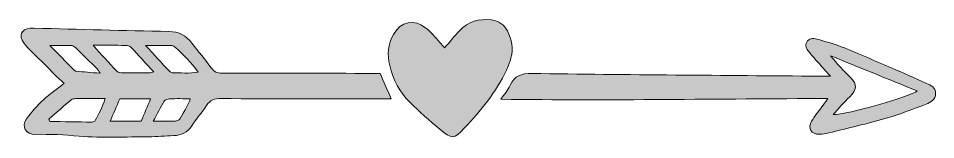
# Model space of a CAD drawing. Header units: inches. Extents: x 149 to 932, y -769 to -311.
# Drawn here: x 318.5 to 752.3, y -631.2 to -574.1 of the extents above; entities that cross this region are included whole.
import ezdxf

# ---------------------------------------------------------------- set-up
doc = ezdxf.new("R2010")
doc.units = ezdxf.units.IN
doc.header["$MEASUREMENT"] = 0
doc.layers.add('Layer 1', color=7, linetype='Continuous')

# ---------------------------------------------------------------- blocks, each defined once
blk = doc.blocks.new('block 5')
at = {"layer": 'Layer 1', "true_color": 0xffffff}
h = blk.add_hatch(color=7, dxfattribs=at)
h.dxf.hatch_style = 2
edge = h.paths.add_edge_path()
edge.add_spline(control_points=[(520.1, -588.07), (522.65, -585.1), (524.76, -582.43), (527.1, -579.97), (531.23, -575.62), (536.4, -574.13), (542.28, -574.84), (545.69, -575.25), (548.16, -577.06), (549.77, -579.99), (551.98, -584.01), (552.8, -588.29), (551.48, -592.78), (550.91, -594.71), (550.23, -596.63), (549.38, -598.45), (544.49, -608.86), (537.22, -617.62), (529.42, -625.88), (524.36, -631.23), (523.62, -631.09), (517.82, -626.31), (512.96, -622.31), (508.26, -618.08), (503.75, -613.68), (498.85, -608.91), (495.7, -603.01), (494.13, -596.35), (492.93, -591.28), (493.19, -586.31), (495.88, -581.68), (499.41, -575.58), (505.79, -574.23), (511.29, -578.66), (513.72, -580.62), (515.72, -583.13), (517.88, -585.42), (518.63, -586.22), (519.3, -587.1), (520.1, -588.07)], knot_values=[0, 0, 0, 0, 1, 1, 1, 2, 2, 2, 3, 3, 3, 4, 4, 4, 5, 5, 5, 6, 6, 6, 7, 7, 7, 8, 8, 8, 9, 9, 9, 10, 10, 10, 11, 11, 11, 12, 12, 12, 13, 13, 13, 13], degree=3, periodic=1)
h = blk.add_hatch(color=7, dxfattribs=at)
h.dxf.hatch_style = 2
edge = h.paths.add_edge_path()
edge.add_spline(control_points=[(489.64, -600.03), (491.4, -604.09), (493, -607.76), (494.82, -611.95), (493.05, -612), (491.62, -612.09), (490.18, -612.08), (464.93, -612.06), (439.68, -612.07), (414.42, -611.91), (411.36, -611.89), (409.2, -612.54), (407.47, -615.21), (405.35, -618.49), (402.69, -621.42), (400.55, -624.68), (398.47, -627.87), (395.6, -629.2), (391.98, -629.36), (388.07, -629.54), (384.16, -629.85), (380.25, -629.88), (369.28, -629.95), (358.31, -630.59), (347.33, -629.61), (340.42, -629), (333.46, -628.62), (326.53, -628.79), (322.16, -628.89), (319.71, -625.11), (322.4, -621.44), (324.77, -618.21), (327.51, -615.18), (330.44, -612.44), (333.37, -609.7), (336.75, -607.42), (340.23, -604.71), (338.95, -603.56), (337.64, -602.49), (336.45, -601.31), (331.87, -596.78), (327.32, -592.23), (322.77, -587.67), (322.15, -587.04), (321.57, -586.37), (321.05, -585.66), (318.52, -582.19), (319.85, -579.28), (324.17, -578.8), (324.79, -578.73), (325.43, -578.73), (326.06, -578.75), (347.26, -579.28), (368.46, -579.92), (389.67, -580.28), (394.45, -580.36), (397.85, -582.24), (400.64, -585.84), (403.66, -589.72), (406.88, -593.47), (409.75, -597.46), (411.1, -599.34), (412.56, -599.91), (414.78, -599.9), (437.13, -599.89), (459.48, -599.97), (481.83, -600.03), (484.35, -600.03), (486.87, -600.03), (489.64, -600.03)], knot_values=[0, 0, 0, 0, 1, 1, 1, 2, 2, 2, 3, 3, 3, 4, 4, 4, 5, 5, 5, 6, 6, 6, 7, 7, 7, 8, 8, 8, 9, 9, 9, 10, 10, 10, 11, 11, 11, 12, 12, 12, 13, 13, 13, 14, 14, 14, 15, 15, 15, 16, 16, 16, 17, 17, 17, 18, 18, 18, 19, 19, 19, 20, 20, 20, 21, 21, 21, 22, 22, 22, 23, 23, 23, 23], degree=3, periodic=1)
edge = h.paths.add_edge_path()
edge.add_spline(control_points=[(353.9, -586.81), (357.81, -591.1), (361.35, -595.13), (365.09, -598.98), (365.73, -599.65), (367.16, -599.76), (368.23, -599.78), (372.26, -599.87), (376.29, -599.83), (380.32, -599.79), (380.97, -599.79), (381.61, -599.55), (382.57, -599.36), (378.77, -595.26), (375.3, -591.45), (371.73, -587.74), (371.2, -587.19), (370.19, -586.86), (369.4, -586.85), (364.26, -586.77), (359.11, -586.81), (353.9, -586.81)], knot_values=[0, 0, 0, 0, 1, 1, 1, 2, 2, 2, 3, 3, 3, 4, 4, 4, 5, 5, 5, 6, 6, 6, 7, 7, 7, 7], degree=3, periodic=1)
edge = h.paths.add_edge_path()
edge.add_spline(control_points=[(332.97, -621.57), (333.11, -621.94), (333.26, -622.31), (333.4, -622.68), (340.03, -622.79), (346.65, -622.91), (353.28, -622.97), (353.84, -622.98), (354.69, -622.69), (354.91, -622.28), (356.58, -619.13), (358.35, -616.01), (359.54, -611.91), (354.44, -611.91), (350.04, -611.89), (345.64, -611.94), (344.92, -611.95), (344.04, -612.07), (343.53, -612.49), (339.96, -615.47), (336.48, -618.53), (332.97, -621.57)], knot_values=[0, 0, 0, 0, 1, 1, 1, 2, 2, 2, 3, 3, 3, 4, 4, 4, 5, 5, 5, 6, 6, 6, 7, 7, 7, 7], degree=3, periodic=1)
edge = h.paths.add_edge_path()
edge.add_spline(control_points=[(378.68, -586.94), (382.67, -591.21), (386.31, -595.13), (389.99, -599.02), (390.31, -599.36), (390.84, -599.7), (391.28, -599.71), (395.22, -599.8), (399.18, -600.12), (403.56, -599.47), (400.25, -594.88), (396.58, -591.29), (392.8, -587.81), (392.36, -587.4), (391.72, -586.98), (391.16, -586.97), (387.19, -586.9), (383.23, -586.94), (378.68, -586.94)], knot_values=[0, 0, 0, 0, 1, 1, 1, 2, 2, 2, 3, 3, 3, 4, 4, 4, 5, 5, 5, 6, 6, 6, 6], degree=3, periodic=1)
edge = h.paths.add_edge_path()
edge.add_spline(control_points=[(366.51, -612.05), (365.01, -615.52), (363.52, -618.93), (361.94, -622.55), (367.15, -622.55), (371.99, -622.55), (376.64, -622.55), (378.16, -618.93), (379.54, -615.63), (381.03, -612.05), (375.97, -612.05), (371.33, -612.05), (366.51, -612.05)], knot_values=[0, 0, 0, 0, 1, 1, 1, 2, 2, 2, 3, 3, 3, 4, 4, 4, 4], degree=3, periodic=1)
edge = h.paths.add_edge_path()
edge.add_spline(control_points=[(333.41, -586.89), (337.52, -591.05), (341.04, -594.63), (344.59, -598.2), (344.93, -598.54), (345.38, -598.97), (345.82, -599.01), (349.37, -599.36), (352.94, -599.62), (357.22, -599.98), (356.44, -598.86), (356.23, -598.43), (355.91, -598.11), (352.51, -594.74), (349.11, -591.37), (345.67, -588.05), (345.16, -587.55), (344.44, -586.96), (343.8, -586.94), (340.59, -586.83), (337.36, -586.89), (333.41, -586.89)], knot_values=[0, 0, 0, 0, 1, 1, 1, 2, 2, 2, 3, 3, 3, 4, 4, 4, 5, 5, 5, 6, 6, 6, 7, 7, 7, 7], degree=3, periodic=1)
edge = h.paths.add_edge_path()
edge.add_spline(control_points=[(382.32, -622.62), (385.59, -622.62), (388.09, -622.62), (390.59, -622.62), (391.35, -622.61), (392.11, -622.65), (392.85, -622.53), (393.44, -622.42), (394.07, -622.2), (394.53, -621.85), (395.51, -621.11), (399.45, -613.69), (399.85, -611.97), (396.54, -611.97), (393.27, -611.89), (390.01, -612.02), (389.14, -612.06), (387.92, -612.51), (387.52, -613.18), (385.76, -616.04), (384.25, -619.05), (382.32, -622.62)], knot_values=[0, 0, 0, 0, 1, 1, 1, 2, 2, 2, 3, 3, 3, 4, 4, 4, 5, 5, 5, 6, 6, 6, 7, 7, 7, 7], degree=3, periodic=1)
h = blk.add_hatch(color=7, dxfattribs=at)
h.dxf.hatch_style = 2
edge = h.paths.add_edge_path()
edge.add_spline(control_points=[(701.38, -611.9), (649.46, -611.99), (598.46, -612.91), (546.65, -612.23), (548.39, -609.7), (550.08, -607.83), (551.08, -605.65), (553.18, -601.13), (556.43, -600.05), (561.31, -600.11), (606.65, -600.68), (652, -600.98), (697.34, -601.35), (698.8, -601.36), (700.26, -601.35), (702.61, -601.35), (701.05, -599.69), (700.11, -598.74), (699.23, -597.74), (696.89, -595.1), (694.52, -592.48), (692.28, -589.75), (691.24, -588.49), (690.3, -586.98), (691.33, -585.25), (692.45, -583.38), (694.37, -583.46), (696.07, -583.91), (699.97, -584.94), (703.9, -585.97), (707.63, -587.46), (715.72, -590.68), (723.71, -594.17), (731.72, -597.59), (737.17, -599.93), (742.6, -602.3), (748, -604.75), (750.06, -605.68), (752.32, -606.65), (752.29, -609.47), (752.26, -612.38), (750.1, -613.71), (747.84, -614.56), (741.59, -616.91), (735.35, -619.35), (728.93, -621.2), (719.96, -623.77), (710.84, -625.85), (701.78, -628.1), (700.32, -628.46), (698.79, -628.73), (697.29, -628.74), (693.48, -628.77), (691.75, -625.95), (693.66, -622.62), (695.02, -620.22), (696.86, -618.09), (698.49, -615.84), (699.29, -614.75), (700.08, -613.67), (701.38, -611.9)], knot_values=[0, 0, 0, 0, 1, 1, 1, 2, 2, 2, 3, 3, 3, 4, 4, 4, 5, 5, 5, 6, 6, 6, 7, 7, 7, 8, 8, 8, 9, 9, 9, 10, 10, 10, 11, 11, 11, 12, 12, 12, 13, 13, 13, 14, 14, 14, 15, 15, 15, 16, 16, 16, 17, 17, 17, 18, 18, 18, 19, 19, 19, 20, 20, 20, 20], degree=3, periodic=1)
edge = h.paths.add_edge_path()
edge.add_spline(control_points=[(703.79, -619.48), (710.79, -619.52), (740.48, -610.72), (743.6, -608.31), (729.84, -602.74), (716.25, -597.24), (702.66, -591.75), (705.63, -595.49), (708.88, -598.81), (712.15, -602.1), (715.31, -605.26), (715.07, -607.93), (711.75, -611.03), (708.93, -613.67), (706.43, -616.65), (703.79, -619.48)], knot_values=[0, 0, 0, 0, 1, 1, 1, 2, 2, 2, 3, 3, 3, 4, 4, 4, 5, 5, 5, 5], degree=3, periodic=1)
at = {"layer": 'Layer 1', "lineweight": 0}
for points, knots in [([(520.1, -588.07), (522.65, -585.1), (524.76, -582.43), (527.1, -579.97), (531.23, -575.62), (536.4, -574.13), (542.28, -574.84), (545.69, -575.25), (548.16, -577.06), (549.77, -579.99), (551.98, -584.01), (552.8, -588.29), (551.48, -592.78), (550.91, -594.71), (550.23, -596.63), (549.38, -598.45), (544.49, -608.86), (537.22, -617.62), (529.42, -625.88), (524.36, -631.23), (523.62, -631.09), (517.82, -626.31), (512.96, -622.31), (508.26, -618.08), (503.75, -613.68), (498.85, -608.91), (495.7, -603.01), (494.13, -596.35), (492.93, -591.28), (493.19, -586.31), (495.88, -581.68), (499.41, -575.58), (505.79, -574.23), (511.29, -578.66), (513.72, -580.62), (515.72, -583.13), (517.88, -585.42), (518.63, -586.22), (519.3, -587.1), (520.1, -588.07)], [0, 0, 0, 0, 1, 1, 1, 2, 2, 2, 3, 3, 3, 4, 4, 4, 5, 5, 5, 6, 6, 6, 7, 7, 7, 8, 8, 8, 9, 9, 9, 10, 10, 10, 11, 11, 11, 12, 12, 12, 13, 13, 13, 13]), ([(489.64, -600.03), (491.4, -604.09), (493, -607.76), (494.82, -611.95), (493.05, -612), (491.62, -612.09), (490.18, -612.08), (464.93, -612.06), (439.68, -612.07), (414.42, -611.91), (411.36, -611.89), (409.2, -612.54), (407.47, -615.21), (405.35, -618.49), (402.69, -621.42), (400.55, -624.68), (398.47, -627.87), (395.6, -629.2), (391.98, -629.36), (388.07, -629.54), (384.16, -629.85), (380.25, -629.88), (369.28, -629.95), (358.31, -630.59), (347.33, -629.61), (340.42, -629), (333.46, -628.62), (326.53, -628.79), (322.16, -628.89), (319.71, -625.11), (322.4, -621.44), (324.77, -618.21), (327.51, -615.18), (330.44, -612.44), (333.37, -609.7), (336.75, -607.42), (340.23, -604.71), (338.95, -603.56), (337.64, -602.49), (336.45, -601.31), (331.87, -596.78), (327.32, -592.23), (322.77, -587.67), (322.15, -587.04), (321.57, -586.37), (321.05, -585.66), (318.52, -582.19), (319.85, -579.28), (324.17, -578.8), (324.79, -578.73), (325.43, -578.73), (326.06, -578.75), (347.26, -579.28), (368.46, -579.92), (389.67, -580.28), (394.45, -580.36), (397.85, -582.24), (400.64, -585.84), (403.66, -589.72), (406.88, -593.47), (409.75, -597.46), (411.1, -599.34), (412.56, -599.91), (414.78, -599.9), (437.13, -599.89), (459.48, -599.97), (481.83, -600.03), (484.35, -600.03), (486.87, -600.03), (489.64, -600.03)], [0, 0, 0, 0, 1, 1, 1, 2, 2, 2, 3, 3, 3, 4, 4, 4, 5, 5, 5, 6, 6, 6, 7, 7, 7, 8, 8, 8, 9, 9, 9, 10, 10, 10, 11, 11, 11, 12, 12, 12, 13, 13, 13, 14, 14, 14, 15, 15, 15, 16, 16, 16, 17, 17, 17, 18, 18, 18, 19, 19, 19, 20, 20, 20, 21, 21, 21, 22, 22, 22, 23, 23, 23, 23]), ([(701.38, -611.9), (649.46, -611.99), (598.46, -612.91), (546.65, -612.23), (548.39, -609.7), (550.08, -607.83), (551.08, -605.65), (553.18, -601.13), (556.43, -600.05), (561.31, -600.11), (606.65, -600.68), (652, -600.98), (697.34, -601.35), (698.8, -601.36), (700.26, -601.35), (702.61, -601.35), (701.05, -599.69), (700.11, -598.74), (699.23, -597.74), (696.89, -595.1), (694.52, -592.48), (692.28, -589.75), (691.24, -588.49), (690.3, -586.98), (691.33, -585.25), (692.45, -583.38), (694.37, -583.46), (696.07, -583.91), (699.97, -584.94), (703.9, -585.97), (707.63, -587.46), (715.72, -590.68), (723.71, -594.17), (731.72, -597.59), (737.17, -599.93), (742.6, -602.3), (748, -604.75), (750.06, -605.68), (752.32, -606.65), (752.29, -609.47), (752.26, -612.38), (750.1, -613.71), (747.84, -614.56), (741.59, -616.91), (735.35, -619.35), (728.93, -621.2), (719.96, -623.77), (710.84, -625.85), (701.78, -628.1), (700.32, -628.46), (698.79, -628.73), (697.29, -628.74), (693.48, -628.77), (691.75, -625.95), (693.66, -622.62), (695.02, -620.22), (696.86, -618.09), (698.49, -615.84), (699.29, -614.75), (700.08, -613.67), (701.38, -611.9)], [0, 0, 0, 0, 1, 1, 1, 2, 2, 2, 3, 3, 3, 4, 4, 4, 5, 5, 5, 6, 6, 6, 7, 7, 7, 8, 8, 8, 9, 9, 9, 10, 10, 10, 11, 11, 11, 12, 12, 12, 13, 13, 13, 14, 14, 14, 15, 15, 15, 16, 16, 16, 17, 17, 17, 18, 18, 18, 19, 19, 19, 20, 20, 20, 20]), ([(333.41, -586.89), (337.52, -591.05), (341.04, -594.63), (344.59, -598.2), (344.93, -598.54), (345.38, -598.97), (345.82, -599.01), (349.37, -599.36), (352.94, -599.62), (357.22, -599.98), (356.44, -598.86), (356.23, -598.43), (355.91, -598.11), (352.51, -594.74), (349.11, -591.37), (345.67, -588.05), (345.16, -587.55), (344.44, -586.96), (343.8, -586.94), (340.59, -586.83), (337.36, -586.89), (333.41, -586.89)], [0, 0, 0, 0, 1, 1, 1, 2, 2, 2, 3, 3, 3, 4, 4, 4, 5, 5, 5, 6, 6, 6, 7, 7, 7, 7]), ([(353.9, -586.81), (357.81, -591.1), (361.35, -595.13), (365.09, -598.98), (365.73, -599.65), (367.16, -599.76), (368.23, -599.78), (372.26, -599.87), (376.29, -599.83), (380.32, -599.79), (380.97, -599.79), (381.61, -599.55), (382.57, -599.36), (378.77, -595.26), (375.3, -591.45), (371.73, -587.74), (371.2, -587.19), (370.19, -586.86), (369.4, -586.85), (364.26, -586.77), (359.11, -586.81), (353.9, -586.81)], [0, 0, 0, 0, 1, 1, 1, 2, 2, 2, 3, 3, 3, 4, 4, 4, 5, 5, 5, 6, 6, 6, 7, 7, 7, 7]), ([(378.68, -586.94), (382.67, -591.21), (386.31, -595.13), (389.99, -599.02), (390.31, -599.36), (390.84, -599.7), (391.28, -599.71), (395.22, -599.8), (399.18, -600.12), (403.56, -599.47), (400.25, -594.88), (396.58, -591.29), (392.8, -587.81), (392.36, -587.4), (391.72, -586.98), (391.16, -586.97), (387.19, -586.9), (383.23, -586.94), (378.68, -586.94)], [0, 0, 0, 0, 1, 1, 1, 2, 2, 2, 3, 3, 3, 4, 4, 4, 5, 5, 5, 6, 6, 6, 6]), ([(703.79, -619.48), (710.79, -619.52), (740.48, -610.72), (743.6, -608.31), (729.84, -602.74), (716.25, -597.24), (702.66, -591.75), (705.63, -595.49), (708.88, -598.81), (712.15, -602.1), (715.31, -605.26), (715.07, -607.93), (711.75, -611.03), (708.93, -613.67), (706.43, -616.65), (703.79, -619.48)], [0, 0, 0, 0, 1, 1, 1, 2, 2, 2, 3, 3, 3, 4, 4, 4, 5, 5, 5, 5]), ([(332.97, -621.57), (333.11, -621.94), (333.26, -622.31), (333.4, -622.68), (340.03, -622.79), (346.65, -622.91), (353.28, -622.97), (353.84, -622.98), (354.69, -622.69), (354.91, -622.28), (356.58, -619.13), (358.35, -616.01), (359.54, -611.91), (354.44, -611.91), (350.04, -611.89), (345.64, -611.94), (344.92, -611.95), (344.04, -612.07), (343.53, -612.49), (339.96, -615.47), (336.48, -618.53), (332.97, -621.57)], [0, 0, 0, 0, 1, 1, 1, 2, 2, 2, 3, 3, 3, 4, 4, 4, 5, 5, 5, 6, 6, 6, 7, 7, 7, 7]), ([(366.51, -612.05), (365.01, -615.52), (363.52, -618.93), (361.94, -622.55), (367.15, -622.55), (371.99, -622.55), (376.64, -622.55), (378.16, -618.93), (379.54, -615.63), (381.03, -612.05), (375.97, -612.05), (371.33, -612.05), (366.51, -612.05)], [0, 0, 0, 0, 1, 1, 1, 2, 2, 2, 3, 3, 3, 4, 4, 4, 4]), ([(382.32, -622.62), (385.59, -622.62), (388.09, -622.62), (390.59, -622.62), (391.35, -622.61), (392.11, -622.65), (392.85, -622.53), (393.44, -622.42), (394.07, -622.2), (394.53, -621.85), (395.51, -621.11), (399.45, -613.69), (399.85, -611.97), (396.54, -611.97), (393.27, -611.89), (390.01, -612.02), (389.14, -612.06), (387.92, -612.51), (387.52, -613.18), (385.76, -616.04), (384.25, -619.05), (382.32, -622.62)], [0, 0, 0, 0, 1, 1, 1, 2, 2, 2, 3, 3, 3, 4, 4, 4, 5, 5, 5, 6, 6, 6, 7, 7, 7, 7])]:
    blk.add_open_spline(points, degree=3, knots=knots, dxfattribs=at)
blk = doc.blocks.new('block 2')
at = {"layer": 'Layer 1'}
blk.add_blockref('block 5', (0, 0), dxfattribs=at)

msp = doc.modelspace()

# ---------------------------------------------------------------- block references
at = {"layer": 'Layer 1'}
msp.add_blockref('block 2', (0, 0), dxfattribs=at)

doc.saveas('drawing.dxf')
